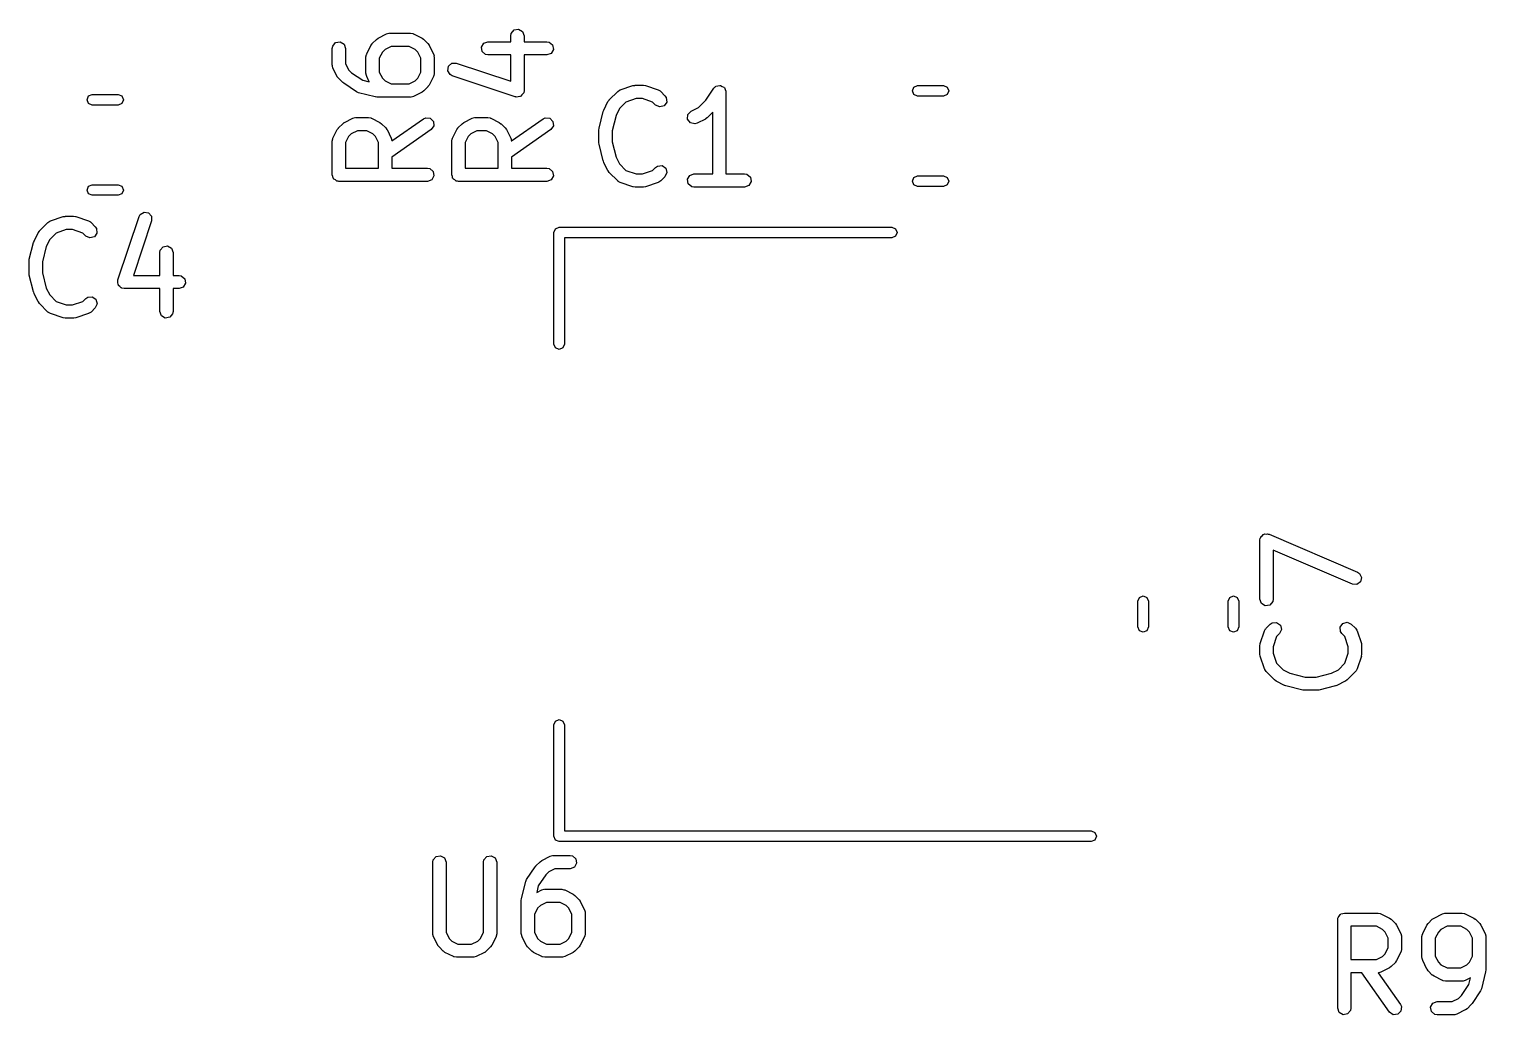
# Model space of a CAD drawing. Extents: x 116.8 to 159.2, y -137.5 to -92.6.
# Drawn here: x 116.75 to 133.21, y -126.23 to -115.09 of the extents above; entities that cross this region are included whole.
import ezdxf

# ---------------------------------------------------------------- set-up
doc = ezdxf.new("R2010")
doc.units = 0
doc.layers.add('BLACK', color=7, linetype='CONTINUOUS')

msp = doc.modelspace()

# ---------------------------------------------------------------- linework, layer by layer
at = {"layer": 'BLACK', "linetype": 'CONTINUOUS'}
for p, q in [((120.628, -115.256), (120.676, -115.209)), ((120.676, -115.209), (120.694, -115.196)), ((120.694, -115.196), (120.695, -115.195)), ((120.695, -115.195), (120.79, -115.147)), ((120.79, -115.147), (120.815, -115.14)), ((120.815, -115.14), (120.82, -115.141)), ((120.82, -115.141), (120.824, -115.139)), ((120.824, -115.139), (121.062, -115.139)), ((121.062, -115.139), (121.088, -115.144)), ((121.088, -115.144), (121.091, -115.147)), ((121.091, -115.147), (121.095, -115.147)), ((121.095, -115.147), (121.191, -115.195)), ((121.191, -115.195), (121.209, -115.208)), ((121.209, -115.208), (121.21, -115.209)), ((121.21, -115.209), (121.258, -115.256)), ((122.194, -115.167), (122.199, -115.141)), ((122.194, -115.235), (122.194, -115.167)), ((122.199, -115.141), (122.232, -115.102)), ((122.232, -115.102), (122.282, -115.093)), ((122.282, -115.093), (122.326, -115.118)), ((122.326, -115.118), (122.344, -115.167)), ((122.344, -115.167), (122.344, -115.235)), ((120.177, -115.31), (120.182, -115.284)), ((120.177, -115.5), (120.177, -115.31)), ((120.182, -115.284), (120.215, -115.245)), ((120.215, -115.245), (120.265, -115.236)), ((120.265, -115.236), (120.31, -115.261)), ((120.31, -115.261), (120.327, -115.31)), ((120.327, -115.31), (120.327, -115.482)), ((120.563, -115.379), (120.566, -115.376)), ((120.566, -115.371), (120.614, -115.276)), ((120.566, -115.376), (120.566, -115.371)), ((120.614, -115.276), (120.627, -115.258)), ((120.627, -115.258), (120.628, -115.256)), ((120.743, -115.354), (120.708, -115.422)), ((120.773, -115.324), (120.743, -115.354)), ((120.842, -115.289), (120.773, -115.324)), ((121.044, -115.289), (120.842, -115.289)), ((121.113, -115.324), (121.044, -115.289)), ((121.143, -115.354), (121.113, -115.324)), ((121.177, -115.422), (121.143, -115.354)), ((121.258, -115.256), (121.271, -115.275)), ((121.271, -115.275), (121.272, -115.276)), ((121.272, -115.276), (121.319, -115.371)), ((121.319, -115.371), (121.327, -115.396)), ((121.862, -115.296), (121.888, -115.252)), ((121.871, -115.347), (121.862, -115.296)), ((121.91, -115.38), (121.871, -115.347)), ((121.888, -115.252), (121.936, -115.235)), ((121.936, -115.235), (122.194, -115.235)), ((122.344, -115.235), (122.602, -115.235)), ((122.602, -115.235), (122.628, -115.239)), ((122.651, -115.367), (122.602, -115.385)), ((122.628, -115.239), (122.667, -115.272)), ((122.676, -115.323), (122.651, -115.367)), ((122.667, -115.272), (122.676, -115.323)), ((120.179, -115.504), (120.177, -115.5)), ((120.178, -115.509), (120.179, -115.504)), ((120.185, -115.534), (120.178, -115.509)), ((120.233, -115.629), (120.185, -115.534)), ((120.327, -115.482), (120.362, -115.551)), ((120.558, -115.405), (120.563, -115.379)), ((120.558, -115.595), (120.558, -115.405)), ((120.708, -115.422), (120.708, -115.578)), ((121.177, -115.578), (121.177, -115.422)), ((121.327, -115.396), (121.326, -115.401)), ((121.326, -115.401), (121.327, -115.405)), ((121.327, -115.405), (121.327, -115.595)), ((121.481, -115.563), (121.489, -115.512)), ((121.489, -115.512), (121.527, -115.478)), ((121.527, -115.478), (121.578, -115.476)), ((121.578, -115.476), (122.194, -115.682)), ((121.936, -115.385), (121.91, -115.38)), ((122.194, -115.385), (121.936, -115.385)), ((122.194, -115.682), (122.194, -115.385)), ((122.602, -115.385), (122.344, -115.385)), ((122.344, -115.385), (122.344, -115.786)), ((120.234, -115.63), (120.233, -115.629)), ((120.247, -115.648), (120.234, -115.63)), ((120.295, -115.696), (120.247, -115.648)), ((120.298, -115.697), (120.295, -115.696)), ((120.306, -115.705), (120.298, -115.697)), ((120.449, -115.8), (120.306, -115.705)), ((120.362, -115.551), (120.395, -115.585)), ((120.395, -115.585), (120.521, -115.668)), ((120.521, -115.668), (120.595, -115.687)), ((120.56, -115.599), (120.558, -115.595)), ((120.559, -115.604), (120.56, -115.599)), ((120.566, -115.629), (120.559, -115.604)), ((120.595, -115.687), (120.566, -115.629)), ((120.708, -115.578), (120.743, -115.646)), ((120.743, -115.646), (120.773, -115.676)), ((120.773, -115.676), (120.842, -115.711)), ((121.044, -115.711), (121.113, -115.676)), ((121.113, -115.676), (121.143, -115.646)), ((121.143, -115.646), (121.177, -115.578)), ((121.319, -115.629), (121.272, -115.724)), ((121.32, -115.624), (121.319, -115.629)), ((121.323, -115.621), (121.32, -115.624)), ((121.327, -115.595), (121.323, -115.621)), ((121.508, -115.606), (121.481, -115.563)), ((121.531, -115.619), (121.508, -115.606)), ((122.245, -115.857), (121.531, -115.619)), ((117.406, -115.89), (117.424, -115.848)), ((117.424, -115.848), (117.466, -115.83)), ((117.466, -115.83), (117.759, -115.83)), ((117.759, -115.83), (117.801, -115.848)), ((117.801, -115.848), (117.819, -115.89)), ((120.449, -115.801), (120.449, -115.8)), ((120.472, -115.811), (120.449, -115.801)), ((120.663, -115.858), (120.472, -115.811)), ((120.666, -115.858), (120.663, -115.858)), ((120.681, -115.861), (120.666, -115.858)), ((121.062, -115.861), (120.681, -115.861)), ((120.842, -115.711), (121.044, -115.711)), ((121.066, -115.859), (121.062, -115.861)), ((121.07, -115.86), (121.066, -115.859)), ((121.095, -115.853), (121.07, -115.86)), ((121.191, -115.805), (121.095, -115.853)), ((121.192, -115.804), (121.191, -115.805)), ((121.21, -115.791), (121.192, -115.804)), ((121.258, -115.744), (121.21, -115.791)), ((121.272, -115.724), (121.258, -115.742)), ((121.258, -115.742), (121.258, -115.744)), ((122.251, -115.857), (122.245, -115.857)), ((122.256, -115.86), (122.251, -115.857)), ((122.276, -115.856), (122.256, -115.86)), ((122.297, -115.855), (122.276, -115.856)), ((122.301, -115.852), (122.297, -115.855)), ((122.307, -115.851), (122.301, -115.852)), ((122.32, -115.835), (122.307, -115.851)), ((122.335, -115.821), (122.32, -115.835)), ((122.336, -115.816), (122.335, -115.821)), ((122.34, -115.811), (122.336, -115.816)), ((122.344, -115.786), (122.34, -115.811)), ((123.306, -115.892), (123.402, -115.797)), ((123.402, -115.797), (123.423, -115.782)), ((123.423, -115.782), (123.428, -115.782)), ((123.428, -115.782), (123.431, -115.779)), ((123.431, -115.779), (123.574, -115.731)), ((123.574, -115.731), (123.596, -115.728)), ((123.596, -115.728), (123.598, -115.727)), ((123.598, -115.727), (123.693, -115.727)), ((123.693, -115.727), (123.715, -115.731)), ((123.715, -115.731), (123.717, -115.731)), ((123.717, -115.731), (123.859, -115.779)), ((123.859, -115.779), (123.882, -115.791)), ((123.882, -115.791), (123.885, -115.795)), ((123.885, -115.795), (123.889, -115.797)), ((123.889, -115.797), (123.936, -115.845)), ((123.936, -115.845), (123.951, -115.866)), ((123.951, -115.866), (123.956, -115.917)), ((124.396, -115.897), (124.488, -115.761)), ((124.488, -115.761), (124.506, -115.742)), ((124.506, -115.742), (124.51, -115.741)), ((124.51, -115.741), (124.512, -115.737)), ((124.512, -115.737), (124.534, -115.734)), ((124.534, -115.734), (124.555, -115.728)), ((124.555, -115.728), (124.559, -115.729)), ((124.559, -115.729), (124.563, -115.729)), ((124.563, -115.729), (124.582, -115.739)), ((124.582, -115.739), (124.602, -115.748)), ((124.602, -115.748), (124.604, -115.752)), ((124.604, -115.752), (124.607, -115.754)), ((124.607, -115.754), (124.615, -115.775)), ((124.615, -115.775), (124.625, -115.794)), ((124.625, -115.794), (124.624, -115.798)), ((124.624, -115.798), (124.625, -115.802)), ((124.625, -115.802), (124.625, -116.727)), ((126.731, -115.79), (126.749, -115.748)), ((126.749, -115.832), (126.731, -115.79)), ((126.749, -115.748), (126.791, -115.73)), ((126.791, -115.85), (126.749, -115.832)), ((126.791, -115.73), (127.084, -115.73)), ((127.084, -115.85), (126.791, -115.85)), ((127.084, -115.73), (127.126, -115.748)), ((127.126, -115.832), (127.084, -115.85)), ((127.126, -115.748), (127.144, -115.79)), ((127.144, -115.79), (127.126, -115.832)), ((117.424, -115.932), (117.406, -115.89)), ((117.466, -115.95), (117.424, -115.932)), ((117.759, -115.95), (117.466, -115.95)), ((117.801, -115.932), (117.759, -115.95)), ((117.819, -115.89), (117.801, -115.932)), ((123.192, -116.213), (123.239, -116.022)), ((123.239, -116.022), (123.244, -116.01)), ((123.244, -116.01), (123.245, -116.007)), ((123.245, -116.007), (123.292, -115.912)), ((123.292, -115.912), (123.306, -115.894)), ((123.306, -115.894), (123.306, -115.892)), ((123.421, -115.99), (123.383, -116.067)), ((123.495, -115.916), (123.421, -115.99)), ((123.61, -115.877), (123.495, -115.916)), ((123.681, -115.877), (123.61, -115.877)), ((123.795, -115.916), (123.681, -115.877)), ((123.83, -115.951), (123.795, -115.916)), ((123.877, -115.972), (123.83, -115.951)), ((123.926, -115.959), (123.877, -115.972)), ((123.956, -115.917), (123.926, -115.959)), ((124.195, -116.058), (124.231, -116.021)), ((124.231, -116.021), (124.315, -115.979)), ((124.315, -115.979), (124.396, -115.897)), ((124.475, -116.031), (124.413, -116.094)), ((124.475, -116.727), (124.475, -116.031)), ((120.247, -116.209), (120.295, -116.161)), ((120.295, -116.161), (120.313, -116.148)), ((120.313, -116.148), (120.314, -116.147)), ((120.314, -116.147), (120.409, -116.1)), ((120.409, -116.1), (120.434, -116.092)), ((120.434, -116.092), (120.439, -116.093)), ((120.439, -116.093), (120.443, -116.092)), ((120.443, -116.092), (120.586, -116.092)), ((120.586, -116.092), (120.611, -116.096)), ((120.611, -116.096), (120.615, -116.099)), ((120.615, -116.099), (120.619, -116.1)), ((120.619, -116.1), (120.714, -116.147)), ((120.714, -116.147), (120.733, -116.161)), ((120.733, -116.161), (120.734, -116.161)), ((120.734, -116.161), (120.782, -116.209)), ((120.851, -116.356), (121.209, -116.105)), ((121.209, -116.105), (121.233, -116.094)), ((121.233, -116.094), (121.284, -116.099)), ((121.284, -116.099), (121.32, -116.135)), ((121.325, -116.186), (121.295, -116.228)), ((121.32, -116.135), (121.325, -116.186)), ((121.597, -116.209), (121.645, -116.161)), ((121.645, -116.161), (121.663, -116.148)), ((121.663, -116.148), (121.664, -116.147)), ((121.664, -116.147), (121.759, -116.1)), ((121.759, -116.1), (121.784, -116.092)), ((121.784, -116.092), (121.789, -116.093)), ((121.789, -116.093), (121.793, -116.092)), ((121.793, -116.092), (121.936, -116.092)), ((121.936, -116.092), (121.961, -116.096)), ((121.961, -116.096), (121.965, -116.099)), ((121.965, -116.099), (121.969, -116.1)), ((121.969, -116.1), (122.064, -116.147)), ((122.064, -116.147), (122.083, -116.161)), ((122.083, -116.161), (122.084, -116.161)), ((122.084, -116.161), (122.132, -116.209)), ((122.201, -116.356), (122.559, -116.105)), ((122.559, -116.105), (122.583, -116.094)), ((122.583, -116.094), (122.634, -116.099)), ((122.634, -116.099), (122.67, -116.135)), ((122.675, -116.186), (122.645, -116.228)), ((122.67, -116.135), (122.675, -116.186)), ((123.383, -116.067), (123.339, -116.24)), ((124.192, -116.109), (124.195, -116.058)), ((124.223, -116.151), (124.192, -116.109)), ((124.273, -116.163), (124.223, -116.151)), ((124.298, -116.155), (124.273, -116.163)), ((124.393, -116.108), (124.298, -116.155)), ((124.394, -116.106), (124.393, -116.108)), ((124.413, -116.094), (124.394, -116.106)), ((120.177, -116.357), (120.182, -116.331)), ((120.177, -116.738), (120.177, -116.357)), ((120.182, -116.331), (120.185, -116.328)), ((120.185, -116.324), (120.233, -116.228)), ((120.185, -116.328), (120.185, -116.324)), ((120.233, -116.228), (120.246, -116.21)), ((120.246, -116.21), (120.247, -116.209)), ((120.362, -116.306), (120.327, -116.375)), ((120.392, -116.276), (120.362, -116.306)), ((120.461, -116.242), (120.392, -116.276)), ((120.568, -116.242), (120.461, -116.242)), ((120.637, -116.276), (120.568, -116.242)), ((120.667, -116.306), (120.637, -116.276)), ((120.701, -116.375), (120.667, -116.306)), ((120.782, -116.209), (120.794, -116.227)), ((120.794, -116.227), (120.796, -116.228)), ((120.796, -116.228), (120.843, -116.324)), ((120.843, -116.324), (120.851, -116.349)), ((120.851, -116.349), (120.85, -116.353)), ((120.85, -116.353), (120.851, -116.356)), ((121.295, -116.228), (120.851, -116.539)), ((121.527, -116.357), (121.532, -116.331)), ((121.527, -116.738), (121.527, -116.357)), ((121.532, -116.331), (121.535, -116.328)), ((121.535, -116.324), (121.583, -116.228)), ((121.535, -116.328), (121.535, -116.324)), ((121.583, -116.228), (121.596, -116.21)), ((121.596, -116.21), (121.597, -116.209)), ((121.712, -116.306), (121.677, -116.375)), ((121.742, -116.276), (121.712, -116.306)), ((121.811, -116.242), (121.742, -116.276)), ((121.918, -116.242), (121.811, -116.242)), ((121.987, -116.276), (121.918, -116.242)), ((122.017, -116.306), (121.987, -116.276)), ((122.051, -116.375), (122.017, -116.306)), ((122.132, -116.209), (122.144, -116.227)), ((122.144, -116.227), (122.146, -116.228)), ((122.146, -116.228), (122.193, -116.324)), ((122.193, -116.324), (122.201, -116.349)), ((122.201, -116.349), (122.2, -116.353)), ((122.2, -116.353), (122.201, -116.356)), ((122.645, -116.228), (122.201, -116.539)), ((123.189, -116.231), (123.192, -116.216)), ((123.189, -116.374), (123.189, -116.231)), ((123.192, -116.216), (123.192, -116.213)), ((123.339, -116.24), (123.339, -116.365)), ((123.339, -116.365), (123.383, -116.538)), ((120.327, -116.375), (120.327, -116.663)), ((120.701, -116.663), (120.701, -116.375)), ((121.677, -116.375), (121.677, -116.663)), ((122.051, -116.663), (122.051, -116.375)), ((123.19, -116.377), (123.189, -116.374)), ((123.192, -116.392), (123.19, -116.377)), ((123.239, -116.582), (123.192, -116.392)), ((120.327, -116.663), (120.701, -116.663)), ((120.851, -116.539), (120.851, -116.663)), ((120.851, -116.663), (121.252, -116.663)), ((121.252, -116.663), (121.278, -116.668)), ((121.278, -116.668), (121.317, -116.701)), ((121.677, -116.663), (122.051, -116.663)), ((122.201, -116.539), (122.201, -116.663)), ((122.201, -116.663), (122.602, -116.663)), ((122.602, -116.663), (122.628, -116.668)), ((122.628, -116.668), (122.667, -116.701)), ((123.241, -116.585), (123.239, -116.582)), ((123.245, -116.598), (123.241, -116.585)), ((123.292, -116.693), (123.245, -116.598)), ((123.294, -116.694), (123.292, -116.693)), ((123.306, -116.713), (123.294, -116.694)), ((123.383, -116.538), (123.421, -116.615)), ((123.421, -116.615), (123.495, -116.689)), ((123.495, -116.689), (123.61, -116.727)), ((123.681, -116.727), (123.795, -116.689)), ((123.795, -116.689), (123.83, -116.654)), ((123.83, -116.654), (123.852, -116.639)), ((123.852, -116.639), (123.903, -116.635)), ((123.903, -116.635), (123.945, -116.664)), ((123.945, -116.664), (123.958, -116.714)), ((117.424, -116.868), (117.466, -116.85)), ((117.466, -116.85), (117.759, -116.85)), ((117.759, -116.85), (117.801, -116.868)), ((120.184, -116.756), (120.177, -116.738)), ((120.187, -116.776), (120.184, -116.756)), ((120.193, -116.78), (120.187, -116.776)), ((120.195, -116.786), (120.193, -116.78)), ((120.212, -116.796), (120.195, -116.786)), ((120.227, -116.809), (120.212, -116.796)), ((120.236, -116.81), (120.227, -116.809)), ((120.239, -116.812), (120.236, -116.81)), ((120.243, -116.811), (120.239, -116.812)), ((120.252, -116.813), (120.243, -116.811)), ((121.252, -116.813), (120.252, -116.813)), ((121.301, -116.796), (121.252, -116.813)), ((121.326, -116.751), (121.301, -116.796)), ((121.317, -116.701), (121.326, -116.751)), ((121.534, -116.756), (121.527, -116.738)), ((121.537, -116.776), (121.534, -116.756)), ((121.543, -116.78), (121.537, -116.776)), ((121.545, -116.786), (121.543, -116.78)), ((121.562, -116.796), (121.545, -116.786)), ((121.577, -116.809), (121.562, -116.796)), ((121.586, -116.81), (121.577, -116.809)), ((121.589, -116.812), (121.586, -116.81)), ((121.593, -116.811), (121.589, -116.812)), ((121.602, -116.813), (121.593, -116.811)), ((122.602, -116.813), (121.602, -116.813)), ((122.651, -116.796), (122.602, -116.813)), ((122.676, -116.751), (122.651, -116.796)), ((122.667, -116.701), (122.676, -116.751)), ((123.402, -116.808), (123.306, -116.713)), ((123.406, -116.81), (123.402, -116.808)), ((123.408, -116.814), (123.406, -116.81)), ((123.431, -116.826), (123.408, -116.814)), ((123.574, -116.874), (123.431, -116.826)), ((123.61, -116.727), (123.681, -116.727)), ((123.859, -116.826), (123.717, -116.874)), ((123.863, -116.823), (123.859, -116.826)), ((123.867, -116.823), (123.863, -116.823)), ((123.889, -116.808), (123.867, -116.823)), ((123.936, -116.76), (123.889, -116.808)), ((123.958, -116.714), (123.936, -116.76)), ((124.19, -116.789), (124.216, -116.745)), ((124.199, -116.84), (124.19, -116.789)), ((124.239, -116.873), (124.199, -116.84)), ((124.216, -116.745), (124.264, -116.727)), ((124.264, -116.727), (124.475, -116.727)), ((124.625, -116.727), (124.836, -116.727)), ((124.836, -116.727), (124.861, -116.732)), ((124.861, -116.732), (124.901, -116.765)), ((124.91, -116.815), (124.884, -116.86)), ((124.901, -116.765), (124.91, -116.815)), ((126.731, -116.81), (126.749, -116.768)), ((126.749, -116.852), (126.731, -116.81)), ((126.749, -116.768), (126.791, -116.75)), ((126.791, -116.87), (126.749, -116.852)), ((126.791, -116.75), (127.084, -116.75)), ((127.084, -116.75), (127.126, -116.768)), ((127.126, -116.852), (127.084, -116.87)), ((127.126, -116.768), (127.144, -116.81)), ((127.144, -116.81), (127.126, -116.852)), ((117.406, -116.91), (117.424, -116.868)), ((117.424, -116.952), (117.406, -116.91)), ((117.466, -116.97), (117.424, -116.952)), ((117.759, -116.97), (117.466, -116.97)), ((117.801, -116.952), (117.759, -116.97)), ((117.801, -116.868), (117.819, -116.91)), ((117.819, -116.91), (117.801, -116.952)), ((123.576, -116.873), (123.574, -116.874)), ((123.598, -116.877), (123.576, -116.873)), ((123.693, -116.877), (123.598, -116.877)), ((123.694, -116.877), (123.693, -116.877)), ((123.717, -116.874), (123.694, -116.877)), ((124.264, -116.877), (124.239, -116.873)), ((124.836, -116.877), (124.264, -116.877)), ((124.884, -116.86), (124.836, -116.877)), ((127.084, -116.87), (126.791, -116.87)), ((117.994, -117.211), (118.006, -117.188)), ((118.006, -117.188), (118.05, -117.161)), ((118.05, -117.161), (118.101, -117.169)), ((118.101, -117.169), (118.135, -117.207)), ((116.869, -117.372), (116.964, -117.277)), ((116.964, -117.277), (116.986, -117.262)), ((116.986, -117.262), (116.99, -117.262)), ((116.99, -117.262), (116.994, -117.259)), ((116.994, -117.259), (117.136, -117.211)), ((117.136, -117.211), (117.159, -117.208)), ((117.159, -117.208), (117.16, -117.207)), ((117.16, -117.207), (117.255, -117.207)), ((117.255, -117.207), (117.277, -117.211)), ((117.277, -117.211), (117.279, -117.211)), ((117.279, -117.211), (117.422, -117.259)), ((117.422, -117.259), (117.445, -117.271)), ((117.445, -117.271), (117.447, -117.275)), ((117.447, -117.275), (117.451, -117.277)), ((117.451, -117.277), (117.499, -117.325)), ((117.499, -117.325), (117.514, -117.346)), ((117.514, -117.346), (117.518, -117.397)), ((117.756, -117.925), (117.994, -117.211)), ((118.136, -117.258), (117.931, -117.874)), ((118.135, -117.207), (118.136, -117.258)), ((122.68, -117.39), (122.698, -117.348)), ((122.698, -117.348), (122.74, -117.33)), ((122.74, -117.33), (126.5, -117.33)), ((126.5, -117.33), (126.542, -117.348)), ((126.542, -117.348), (126.56, -117.39)), ((116.754, -117.693), (116.802, -117.502)), ((116.802, -117.502), (116.807, -117.49)), ((116.807, -117.487), (116.855, -117.392)), ((116.807, -117.49), (116.807, -117.487)), ((116.855, -117.392), (116.868, -117.374)), ((116.868, -117.374), (116.869, -117.372)), ((116.984, -117.47), (116.945, -117.547)), ((117.058, -117.396), (116.984, -117.47)), ((117.172, -117.357), (117.058, -117.396)), ((117.243, -117.357), (117.172, -117.357)), ((117.358, -117.396), (117.243, -117.357)), ((117.393, -117.431), (117.358, -117.396)), ((117.439, -117.452), (117.393, -117.431)), ((117.489, -117.439), (117.439, -117.452)), ((117.518, -117.397), (117.489, -117.439)), ((122.68, -118.65), (122.68, -117.39)), ((126.5, -117.45), (122.8, -117.45)), ((122.8, -117.45), (122.8, -118.65)), ((126.542, -117.432), (126.5, -117.45)), ((126.56, -117.39), (126.542, -117.432)), ((116.945, -117.547), (116.902, -117.72)), ((118.228, -117.616), (118.232, -117.59)), ((118.228, -117.874), (118.228, -117.616)), ((118.232, -117.59), (118.265, -117.551)), ((118.265, -117.551), (118.316, -117.542)), ((118.316, -117.542), (118.36, -117.568)), ((118.36, -117.568), (118.378, -117.616)), ((118.378, -117.616), (118.378, -117.874)), ((116.752, -117.711), (116.754, -117.696)), ((116.752, -117.854), (116.752, -117.711)), ((116.754, -117.696), (116.754, -117.693)), ((116.902, -117.72), (116.902, -117.845)), ((116.902, -117.845), (116.945, -118.018)), ((116.753, -117.857), (116.752, -117.854)), ((116.754, -117.872), (116.753, -117.857)), ((116.802, -118.062), (116.754, -117.872)), ((117.753, -117.936), (117.756, -117.931)), ((117.756, -117.956), (117.753, -117.936)), ((117.756, -117.931), (117.756, -117.925)), ((117.757, -117.977), (117.756, -117.956)), ((117.761, -117.981), (117.757, -117.977)), ((117.762, -117.987), (117.761, -117.981)), ((117.777, -118), (117.762, -117.987)), ((117.791, -118.015), (117.777, -118)), ((117.931, -117.874), (118.228, -117.874)), ((118.378, -117.874), (118.446, -117.874)), ((118.446, -117.874), (118.471, -117.879)), ((118.494, -118.006), (118.446, -118.024)), ((118.471, -117.879), (118.511, -117.912)), ((118.52, -117.962), (118.494, -118.006)), ((118.511, -117.912), (118.52, -117.962)), ((116.804, -118.065), (116.802, -118.062)), ((116.807, -118.078), (116.804, -118.065)), ((116.855, -118.173), (116.807, -118.078)), ((116.856, -118.174), (116.855, -118.173)), ((116.869, -118.193), (116.856, -118.174)), ((116.945, -118.018), (116.984, -118.095)), ((116.984, -118.095), (117.058, -118.169)), ((117.058, -118.169), (117.172, -118.207)), ((117.243, -118.207), (117.358, -118.169)), ((117.358, -118.169), (117.393, -118.134)), ((117.393, -118.134), (117.414, -118.119)), ((117.414, -118.119), (117.465, -118.115)), ((117.465, -118.115), (117.507, -118.144)), ((117.507, -118.144), (117.521, -118.194)), ((117.797, -118.016), (117.791, -118.015)), ((117.801, -118.02), (117.797, -118.016)), ((117.827, -118.024), (117.801, -118.02)), ((118.228, -118.024), (117.827, -118.024)), ((118.228, -118.282), (118.228, -118.024)), ((118.446, -118.024), (118.378, -118.024)), ((118.378, -118.024), (118.378, -118.282)), ((116.964, -118.288), (116.869, -118.193)), ((116.968, -118.29), (116.964, -118.288)), ((116.971, -118.294), (116.968, -118.29)), ((116.994, -118.306), (116.971, -118.294)), ((117.136, -118.354), (116.994, -118.306)), ((117.172, -118.207), (117.243, -118.207)), ((117.422, -118.306), (117.279, -118.354)), ((117.425, -118.303), (117.422, -118.306)), ((117.43, -118.303), (117.425, -118.303)), ((117.451, -118.288), (117.43, -118.303)), ((117.499, -118.24), (117.451, -118.288)), ((117.521, -118.194), (117.499, -118.24)), ((118.246, -118.331), (118.228, -118.282)), ((118.29, -118.356), (118.246, -118.331)), ((118.373, -118.308), (118.34, -118.347)), ((118.378, -118.282), (118.373, -118.308)), ((117.138, -118.353), (117.136, -118.354)), ((117.16, -118.357), (117.138, -118.353)), ((117.255, -118.357), (117.16, -118.357)), ((117.257, -118.357), (117.255, -118.357)), ((117.279, -118.354), (117.257, -118.357)), ((118.34, -118.347), (118.29, -118.356)), ((122.698, -118.692), (122.68, -118.65)), ((122.8, -118.65), (122.782, -118.692)), ((122.74, -118.71), (122.698, -118.692)), ((122.782, -118.692), (122.74, -118.71)), ((130.684, -120.815), (130.695, -120.802)), ((130.695, -120.802), (130.704, -120.8)), ((130.704, -120.8), (130.711, -120.795)), ((130.711, -120.795), (130.728, -120.796)), ((130.728, -120.796), (130.745, -120.793)), ((130.745, -120.793), (130.753, -120.797)), ((130.753, -120.797), (130.762, -120.798)), ((130.762, -120.798), (131.762, -121.226)), ((130.657, -120.867), (130.662, -120.841)), ((130.657, -121.533), (130.657, -120.867)), ((130.662, -120.841), (130.668, -120.834)), ((130.668, -120.834), (130.67, -120.826)), ((130.67, -120.826), (130.684, -120.815)), ((131.703, -121.364), (130.807, -120.98)), ((130.807, -120.98), (130.807, -121.533)), ((131.762, -121.226), (131.784, -121.241)), ((131.784, -121.241), (131.807, -121.286)), ((131.807, -121.286), (131.795, -121.336)), ((131.754, -121.367), (131.703, -121.364)), ((131.795, -121.336), (131.754, -121.367)), ((129.28, -121.554), (129.298, -121.511)), ((129.28, -121.846), (129.28, -121.554)), ((129.298, -121.511), (129.34, -121.494)), ((129.34, -121.494), (129.382, -121.511)), ((129.382, -121.511), (129.4, -121.554)), ((129.4, -121.554), (129.4, -121.846)), ((130.3, -121.554), (130.318, -121.511)), ((130.3, -121.846), (130.3, -121.554)), ((130.318, -121.511), (130.36, -121.494)), ((130.36, -121.494), (130.402, -121.511)), ((130.402, -121.511), (130.42, -121.554)), ((130.42, -121.554), (130.42, -121.846)), ((130.675, -121.582), (130.657, -121.533)), ((130.719, -121.607), (130.675, -121.582)), ((130.77, -121.598), (130.719, -121.607)), ((130.803, -121.559), (130.77, -121.598)), ((130.807, -121.533), (130.803, -121.559)), ((130.796, -121.799), (130.847, -121.794)), ((130.847, -121.794), (130.889, -121.824)), ((131.594, -121.805), (131.644, -121.792)), ((131.644, -121.792), (131.69, -121.814)), ((129.298, -121.889), (129.28, -121.846)), ((129.34, -121.906), (129.298, -121.889)), ((129.382, -121.889), (129.34, -121.906)), ((129.4, -121.846), (129.382, -121.889)), ((130.318, -121.889), (130.3, -121.846)), ((130.36, -121.906), (130.318, -121.889)), ((130.402, -121.889), (130.36, -121.906)), ((130.42, -121.846), (130.402, -121.889)), ((130.661, -122.033), (130.709, -121.891)), ((130.709, -121.891), (130.721, -121.868)), ((130.721, -121.868), (130.725, -121.865)), ((130.725, -121.865), (130.727, -121.861)), ((130.727, -121.861), (130.775, -121.814)), ((130.775, -121.814), (130.796, -121.799)), ((130.846, -121.955), (130.807, -122.069)), ((130.881, -121.92), (130.846, -121.955)), ((130.902, -121.873), (130.881, -121.92)), ((130.889, -121.824), (130.902, -121.873)), ((131.565, -121.847), (131.594, -121.805)), ((131.569, -121.898), (131.565, -121.847)), ((131.584, -121.92), (131.569, -121.898)), ((131.619, -121.955), (131.584, -121.92)), ((131.657, -122.069), (131.619, -121.955)), ((131.69, -121.814), (131.738, -121.861)), ((131.738, -121.861), (131.753, -121.883)), ((131.753, -121.883), (131.753, -121.887)), ((131.753, -121.887), (131.756, -121.891)), ((131.756, -121.891), (131.804, -122.033)), ((130.657, -122.057), (130.661, -122.035)), ((130.657, -122.152), (130.657, -122.057)), ((130.661, -122.035), (130.661, -122.033)), ((130.807, -122.069), (130.807, -122.14)), ((131.657, -122.14), (131.657, -122.069)), ((131.804, -122.033), (131.807, -122.056)), ((131.807, -122.056), (131.807, -122.057)), ((131.807, -122.057), (131.807, -122.152)), ((130.658, -122.154), (130.657, -122.152)), ((130.661, -122.176), (130.658, -122.154)), ((130.709, -122.319), (130.661, -122.176)), ((130.807, -122.14), (130.846, -122.255)), ((130.846, -122.255), (130.92, -122.329)), ((131.545, -122.329), (131.619, -122.255)), ((131.619, -122.255), (131.657, -122.14)), ((131.804, -122.176), (131.756, -122.319)), ((131.807, -122.152), (131.803, -122.174)), ((131.803, -122.174), (131.804, -122.176)), ((130.712, -122.322), (130.709, -122.319)), ((130.712, -122.327), (130.712, -122.322)), ((130.727, -122.348), (130.712, -122.327)), ((130.822, -122.444), (130.727, -122.348)), ((130.824, -122.444), (130.822, -122.444)), ((130.842, -122.458), (130.824, -122.444)), ((130.92, -122.329), (130.997, -122.367)), ((130.997, -122.367), (131.17, -122.411)), ((131.17, -122.411), (131.295, -122.411)), ((131.295, -122.411), (131.468, -122.367)), ((131.468, -122.367), (131.545, -122.329)), ((131.643, -122.444), (131.624, -122.456)), ((131.738, -122.348), (131.643, -122.444)), ((131.74, -122.344), (131.738, -122.348)), ((131.744, -122.342), (131.74, -122.344)), ((131.756, -122.319), (131.744, -122.342)), ((130.937, -122.505), (130.842, -122.458)), ((130.94, -122.506), (130.937, -122.505)), ((130.952, -122.511), (130.94, -122.506)), ((131.143, -122.558), (130.952, -122.511)), ((131.146, -122.558), (131.143, -122.558)), ((131.161, -122.561), (131.146, -122.558)), ((131.304, -122.561), (131.161, -122.561)), ((131.307, -122.56), (131.304, -122.561)), ((131.322, -122.558), (131.307, -122.56)), ((131.512, -122.511), (131.322, -122.558)), ((131.515, -122.509), (131.512, -122.511)), ((131.528, -122.505), (131.515, -122.509)), ((131.623, -122.458), (131.528, -122.505)), ((131.624, -122.456), (131.623, -122.458)), ((122.68, -122.95), (122.698, -122.908)), ((122.698, -122.908), (122.74, -122.89)), ((122.74, -122.89), (122.782, -122.908)), ((122.782, -122.908), (122.8, -122.95)), ((122.68, -124.21), (122.68, -122.95)), ((122.8, -122.95), (122.8, -124.15)), ((122.698, -124.252), (122.68, -124.21)), ((122.74, -124.27), (122.698, -124.252)), ((122.8, -124.15), (128.75, -124.15)), ((128.75, -124.15), (128.792, -124.168)), ((128.792, -124.252), (128.75, -124.27)), ((128.792, -124.168), (128.81, -124.21)), ((128.81, -124.21), (128.792, -124.252)), ((121.351, -124.437), (121.401, -124.429)), ((121.401, -124.429), (121.446, -124.454)), ((121.922, -124.437), (121.973, -124.429)), ((121.973, -124.429), (122.017, -124.454)), ((122.64, -124.435), (122.665, -124.428)), ((122.665, -124.428), (122.67, -124.429)), ((122.67, -124.429), (122.674, -124.427)), ((122.674, -124.427), (122.864, -124.427)), ((128.75, -124.27), (122.74, -124.27)), ((122.864, -124.427), (122.89, -124.432)), ((121.313, -124.502), (121.318, -124.477)), ((121.313, -125.312), (121.313, -124.502)), ((121.318, -124.477), (121.351, -124.437)), ((121.446, -124.454), (121.463, -124.502)), ((121.463, -124.502), (121.463, -125.294)), ((121.885, -124.502), (121.889, -124.477)), ((121.885, -125.294), (121.885, -124.502)), ((121.889, -124.477), (121.922, -124.437)), ((122.017, -124.454), (122.035, -124.502)), ((122.035, -124.502), (122.035, -125.312)), ((122.373, -124.699), (122.469, -124.556)), ((122.469, -124.556), (122.476, -124.548)), ((122.476, -124.548), (122.478, -124.545)), ((122.478, -124.545), (122.526, -124.497)), ((122.526, -124.497), (122.544, -124.484)), ((122.544, -124.484), (122.545, -124.483)), ((122.545, -124.483), (122.64, -124.435)), ((122.692, -124.577), (122.623, -124.612)), ((122.864, -124.577), (122.692, -124.577)), ((122.912, -124.56), (122.864, -124.577)), ((122.89, -124.432), (122.929, -124.465)), ((122.938, -124.515), (122.912, -124.56)), ((122.929, -124.465), (122.938, -124.515)), ((122.315, -124.913), (122.363, -124.722)), ((122.363, -124.722), (122.373, -124.699)), ((122.373, -124.699), (122.373, -124.699)), ((122.589, -124.645), (122.505, -124.771)), ((122.623, -124.612), (122.589, -124.645)), ((122.313, -124.931), (122.316, -124.916)), ((122.316, -124.916), (122.315, -124.913)), ((122.505, -124.771), (122.487, -124.845)), ((122.487, -124.845), (122.545, -124.816)), ((122.545, -124.816), (122.57, -124.809)), ((122.57, -124.809), (122.574, -124.81)), ((122.574, -124.81), (122.579, -124.808)), ((122.579, -124.808), (122.769, -124.808)), ((122.769, -124.808), (122.795, -124.813)), ((122.795, -124.813), (122.798, -124.816)), ((122.798, -124.816), (122.803, -124.816)), ((122.803, -124.816), (122.898, -124.864)), ((122.898, -124.864), (122.916, -124.877)), ((122.916, -124.877), (122.917, -124.878)), ((122.917, -124.878), (122.965, -124.926)), ((122.313, -125.312), (122.313, -124.931)), ((122.497, -125.023), (122.463, -125.092)), ((122.528, -124.993), (122.497, -125.023)), ((122.596, -124.958), (122.528, -124.993)), ((122.751, -124.958), (122.596, -124.958)), ((122.82, -124.993), (122.751, -124.958)), ((122.85, -125.023), (122.82, -124.993)), ((122.885, -125.092), (122.85, -125.023)), ((122.965, -124.926), (122.978, -124.944)), ((122.978, -124.944), (122.979, -124.945)), ((122.979, -124.945), (123.027, -125.04)), ((123.027, -125.04), (123.034, -125.065)), ((123.034, -125.065), (123.033, -125.07)), ((123.033, -125.07), (123.035, -125.074)), ((123.035, -125.074), (123.035, -125.312)), ((131.57, -125.093), (131.574, -125.087)), ((131.574, -125.087), (131.594, -125.084)), ((131.594, -125.084), (131.612, -125.077)), ((131.612, -125.077), (131.993, -125.077)), ((131.993, -125.077), (132.019, -125.082)), ((132.019, -125.082), (132.022, -125.085)), ((132.022, -125.085), (132.026, -125.085)), ((132.026, -125.085), (132.122, -125.133)), ((132.626, -125.133), (132.721, -125.085)), ((132.721, -125.085), (132.746, -125.078)), ((132.746, -125.078), (132.751, -125.079)), ((132.751, -125.079), (132.755, -125.077)), ((132.755, -125.077), (132.945, -125.077)), ((132.945, -125.077), (132.971, -125.082)), ((132.971, -125.082), (132.974, -125.085)), ((132.974, -125.085), (132.979, -125.085)), ((132.979, -125.085), (133.074, -125.133)), ((122.463, -125.092), (122.463, -125.294)), ((122.885, -125.294), (122.885, -125.092)), ((131.537, -125.152), (131.539, -125.143)), ((131.537, -126.152), (131.537, -125.152)), ((131.538, -125.139), (131.54, -125.136)), ((131.539, -125.143), (131.538, -125.139)), ((131.54, -125.136), (131.541, -125.127)), ((131.541, -125.127), (131.554, -125.112)), ((131.554, -125.112), (131.564, -125.095)), ((131.564, -125.095), (131.57, -125.093)), ((131.687, -125.227), (131.687, -125.601)), ((131.975, -125.227), (131.687, -125.227)), ((132.044, -125.262), (131.975, -125.227)), ((132.122, -125.133), (132.14, -125.146)), ((132.14, -125.146), (132.141, -125.147)), ((132.141, -125.147), (132.189, -125.195)), ((132.189, -125.195), (132.202, -125.213)), ((132.202, -125.213), (132.203, -125.214)), ((132.203, -125.214), (132.25, -125.309)), ((132.497, -125.309), (132.545, -125.214)), ((132.545, -125.214), (132.558, -125.196)), ((132.558, -125.196), (132.559, -125.195)), ((132.559, -125.195), (132.606, -125.147)), ((132.606, -125.147), (132.625, -125.134)), ((132.625, -125.134), (132.626, -125.133)), ((132.772, -125.227), (132.704, -125.262)), ((132.928, -125.227), (132.772, -125.227)), ((132.996, -125.262), (132.928, -125.227)), ((133.074, -125.133), (133.092, -125.146)), ((133.092, -125.146), (133.094, -125.147)), ((133.094, -125.147), (133.141, -125.195)), ((133.141, -125.195), (133.154, -125.213)), ((133.154, -125.213), (133.155, -125.214)), ((133.155, -125.214), (133.203, -125.309)), ((121.315, -125.316), (121.313, -125.312)), ((121.314, -125.32), (121.315, -125.316)), ((121.321, -125.345), (121.314, -125.32)), ((121.369, -125.441), (121.321, -125.345)), ((121.463, -125.294), (121.497, -125.363)), ((121.497, -125.363), (121.528, -125.393)), ((121.528, -125.393), (121.596, -125.427)), ((121.751, -125.427), (121.82, -125.393)), ((121.82, -125.393), (121.85, -125.363)), ((121.85, -125.363), (121.885, -125.294)), ((122.027, -125.345), (121.979, -125.441)), ((122.03, -125.338), (122.027, -125.341)), ((122.027, -125.341), (122.027, -125.345)), ((122.035, -125.312), (122.03, -125.338)), ((122.315, -125.316), (122.313, -125.312)), ((122.314, -125.32), (122.315, -125.316)), ((122.321, -125.345), (122.314, -125.32)), ((122.369, -125.441), (122.321, -125.345)), ((122.463, -125.294), (122.497, -125.363)), ((122.497, -125.363), (122.528, -125.393)), ((122.528, -125.393), (122.596, -125.427)), ((122.751, -125.427), (122.82, -125.393)), ((122.82, -125.393), (122.85, -125.363)), ((122.85, -125.363), (122.885, -125.294)), ((123.027, -125.345), (122.979, -125.441)), ((123.03, -125.338), (123.027, -125.341)), ((123.027, -125.341), (123.027, -125.345)), ((123.035, -125.312), (123.03, -125.338)), ((132.074, -125.292), (132.044, -125.262)), ((132.108, -125.361), (132.074, -125.292)), ((132.108, -125.468), (132.108, -125.361)), ((132.25, -125.309), (132.258, -125.334)), ((132.258, -125.334), (132.257, -125.339)), ((132.257, -125.339), (132.258, -125.343)), ((132.258, -125.343), (132.258, -125.486)), ((132.489, -125.343), (132.494, -125.317)), ((132.489, -125.581), (132.489, -125.343)), ((132.494, -125.317), (132.497, -125.314)), ((132.497, -125.314), (132.497, -125.309)), ((132.674, -125.292), (132.639, -125.361)), ((132.639, -125.361), (132.639, -125.563)), ((132.704, -125.262), (132.674, -125.292)), ((133.026, -125.292), (132.996, -125.262)), ((133.061, -125.361), (133.026, -125.292)), ((133.061, -125.563), (133.061, -125.361)), ((133.203, -125.309), (133.21, -125.334)), ((133.21, -125.334), (133.209, -125.339)), ((133.209, -125.339), (133.211, -125.343)), ((133.211, -125.343), (133.211, -125.724)), ((121.37, -125.442), (121.369, -125.441)), ((121.383, -125.46), (121.37, -125.442)), ((121.43, -125.508), (121.383, -125.46)), ((121.432, -125.508), (121.43, -125.508)), ((121.45, -125.522), (121.432, -125.508)), ((121.545, -125.569), (121.45, -125.522)), ((121.549, -125.57), (121.545, -125.569)), ((121.553, -125.573), (121.549, -125.57)), ((121.579, -125.577), (121.553, -125.573)), ((121.769, -125.577), (121.579, -125.577)), ((121.596, -125.427), (121.751, -125.427)), ((121.773, -125.576), (121.769, -125.577)), ((121.778, -125.577), (121.773, -125.576)), ((121.803, -125.569), (121.778, -125.577)), ((121.898, -125.522), (121.803, -125.569)), ((121.899, -125.521), (121.898, -125.522)), ((121.917, -125.508), (121.899, -125.521)), ((121.965, -125.46), (121.917, -125.508)), ((121.966, -125.459), (121.965, -125.46)), ((121.979, -125.441), (121.966, -125.459)), ((122.37, -125.442), (122.369, -125.441)), ((122.383, -125.46), (122.37, -125.442)), ((122.43, -125.508), (122.383, -125.46)), ((122.432, -125.508), (122.43, -125.508)), ((122.45, -125.522), (122.432, -125.508)), ((122.545, -125.569), (122.45, -125.522)), ((122.549, -125.57), (122.545, -125.569)), ((122.553, -125.573), (122.549, -125.57)), ((122.579, -125.577), (122.553, -125.573)), ((122.769, -125.577), (122.579, -125.577)), ((122.596, -125.427), (122.751, -125.427)), ((122.773, -125.576), (122.769, -125.577)), ((122.778, -125.577), (122.773, -125.576)), ((122.803, -125.569), (122.778, -125.577)), ((122.898, -125.522), (122.803, -125.569)), ((122.899, -125.521), (122.898, -125.522)), ((122.917, -125.508), (122.899, -125.521)), ((122.965, -125.46), (122.917, -125.508)), ((122.966, -125.459), (122.965, -125.46)), ((122.979, -125.441), (122.966, -125.459)), ((131.975, -125.601), (132.044, -125.567)), ((132.044, -125.567), (132.074, -125.537)), ((132.074, -125.537), (132.108, -125.468)), ((132.25, -125.519), (132.203, -125.614)), ((132.251, -125.515), (132.25, -125.519)), ((132.254, -125.511), (132.251, -125.515)), ((132.258, -125.486), (132.254, -125.511)), ((132.491, -125.585), (132.489, -125.581)), ((132.639, -125.563), (132.674, -125.632)), ((133.026, -125.632), (133.061, -125.563)), ((131.687, -125.601), (131.975, -125.601)), ((132.026, -125.743), (132.001, -125.751)), ((132.122, -125.696), (132.026, -125.743)), ((132.123, -125.694), (132.122, -125.696)), ((132.141, -125.682), (132.123, -125.694)), ((132.189, -125.634), (132.141, -125.682)), ((132.203, -125.614), (132.189, -125.633)), ((132.189, -125.633), (132.189, -125.634)), ((132.49, -125.59), (132.491, -125.585)), ((132.497, -125.614), (132.49, -125.59)), ((132.545, -125.71), (132.497, -125.614)), ((132.546, -125.711), (132.545, -125.71)), ((132.559, -125.729), (132.546, -125.711)), ((132.606, -125.777), (132.559, -125.729)), ((132.674, -125.632), (132.704, -125.662)), ((132.704, -125.662), (132.772, -125.696)), ((132.772, -125.696), (132.928, -125.696)), ((132.928, -125.696), (132.996, -125.662)), ((132.996, -125.662), (133.026, -125.632)), ((133.208, -125.742), (133.161, -125.932)), ((133.211, -125.724), (133.208, -125.739)), ((133.208, -125.739), (133.208, -125.742)), ((131.811, -125.751), (131.687, -125.751)), ((131.687, -125.751), (131.687, -126.152)), ((132.122, -126.195), (131.811, -125.751)), ((131.997, -125.75), (131.994, -125.751)), ((131.994, -125.751), (132.245, -126.109)), ((132.001, -125.751), (131.997, -125.75)), ((132.608, -125.778), (132.606, -125.777)), ((132.626, -125.791), (132.608, -125.778)), ((132.721, -125.839), (132.626, -125.791)), ((132.726, -125.839), (132.721, -125.839)), ((132.729, -125.842), (132.726, -125.839)), ((132.755, -125.846), (132.729, -125.842)), ((132.945, -125.846), (132.755, -125.846)), ((132.935, -126.009), (133.018, -125.883)), ((132.949, -125.845), (132.945, -125.846)), ((132.954, -125.846), (132.949, -125.845)), ((132.979, -125.839), (132.954, -125.846)), ((133.037, -125.809), (132.979, -125.839)), ((133.018, -125.883), (133.037, -125.809)), ((132.832, -126.077), (132.901, -126.043)), ((132.901, -126.043), (132.935, -126.009)), ((133.15, -125.956), (133.055, -126.099)), ((133.151, -125.955), (133.15, -125.956)), ((133.161, -125.932), (133.151, -125.955)), ((131.554, -126.201), (131.537, -126.152)), ((131.599, -126.226), (131.554, -126.201)), ((131.649, -126.217), (131.599, -126.226)), ((131.682, -126.178), (131.649, -126.217)), ((131.687, -126.152), (131.682, -126.178)), ((132.164, -126.225), (132.122, -126.195)), ((132.215, -126.22), (132.164, -126.225)), ((132.251, -126.184), (132.215, -126.22)), ((132.245, -126.109), (132.256, -126.133)), ((132.256, -126.133), (132.251, -126.184)), ((132.586, -126.139), (132.611, -126.095)), ((132.595, -126.19), (132.586, -126.139)), ((132.634, -126.223), (132.595, -126.19)), ((132.611, -126.095), (132.66, -126.077)), ((132.66, -126.227), (132.634, -126.223)), ((132.66, -126.077), (132.832, -126.077)), ((132.85, -126.227), (132.66, -126.227)), ((132.854, -126.226), (132.85, -126.227)), ((132.859, -126.227), (132.854, -126.226)), ((132.884, -126.219), (132.859, -126.227)), ((132.979, -126.172), (132.884, -126.219)), ((132.98, -126.171), (132.979, -126.172)), ((132.998, -126.158), (132.98, -126.171)), ((133.046, -126.11), (132.998, -126.158)), ((133.047, -126.107), (133.046, -126.11)), ((133.055, -126.099), (133.047, -126.107))]:
    msp.add_line(p, q, dxfattribs=at)

doc.saveas('drawing.dxf')
